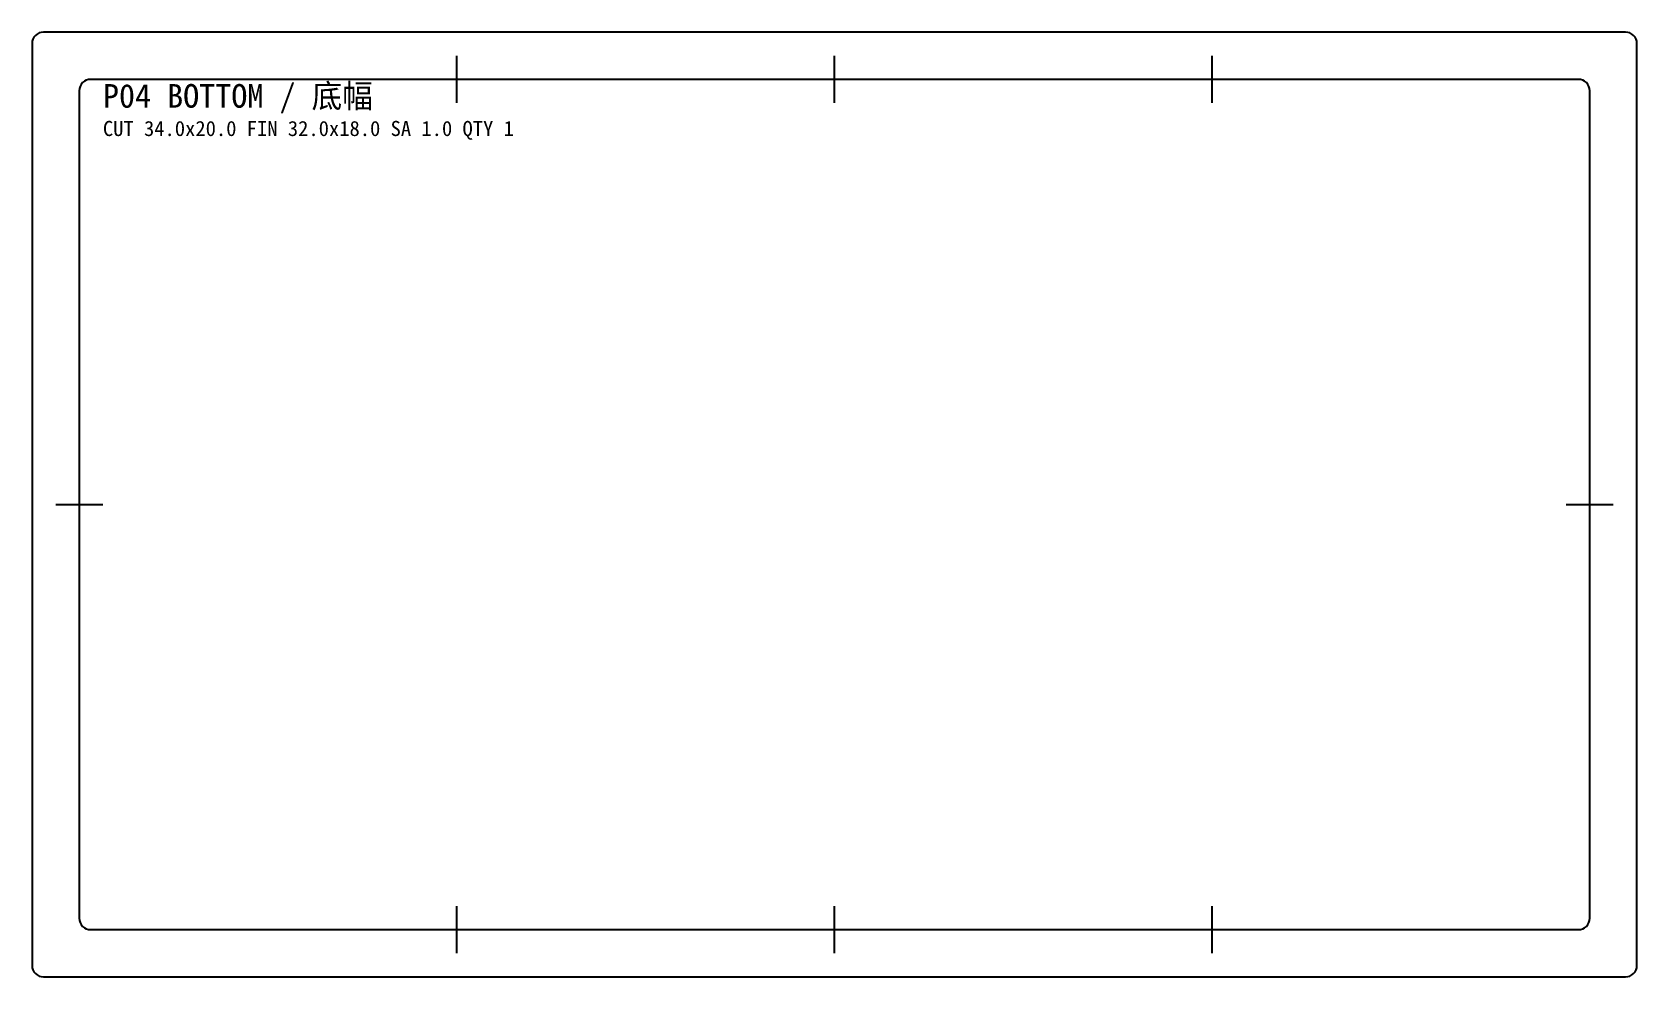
# Model space of a CAD drawing. Header units: millimetres. Extents: x 20 to 11279, y 290 to 7070.
# Drawn here: x 190 to 530, y 5190 to 5390 of the extents above; entities that cross this region are included whole.
import ezdxf

# ---------------------------------------------------------------- set-up
doc = ezdxf.new("R2010")
doc.units = ezdxf.units.MM
for name, color, linetype in [('CUT', 1, 'CONTINUOUS'), ('NOTCH', 3, 'CONTINUOUS'), ('STITCH', 5, 'CONTINUOUS'), ('TEXT', 7, 'CONTINUOUS')]:
    doc.layers.add(name, color=color, linetype=linetype)

msp = doc.modelspace()

# ---------------------------------------------------------------- linework, layer by layer
at = {"layer": 'CUT'}
msp.add_lwpolyline([(527.6, 5190), (528.07, 5190.05), (528.52, 5190.18), (528.93, 5190.4), (529.3, 5190.7), (529.6, 5191.07), (529.82, 5191.48), (529.95, 5191.93), (530, 5192.4), (530, 5387.6), (529.95, 5388.07), (529.82, 5388.52), (529.6, 5388.93), (529.3, 5389.3), (528.93, 5389.6), (528.52, 5389.82), (528.07, 5389.95), (527.6, 5390), (192.4, 5390), (191.93, 5389.95), (191.48, 5389.82), (191.07, 5389.6), (190.7, 5389.3), (190.4, 5388.93), (190.18, 5388.52), (190.05, 5388.07), (190, 5387.6), (190, 5192.4), (190.05, 5191.93), (190.18, 5191.48), (190.4, 5191.07), (190.7, 5190.7), (191.07, 5190.4), (191.48, 5190.18), (191.93, 5190.05), (192.4, 5190)], close=True, dxfattribs=at)
at = {"layer": 'NOTCH'}
for p, q in [((280, 5375), (280, 5385)), ((360, 5375), (360, 5385)), ((440, 5375), (440, 5385)), ((195, 5290), (205, 5290)), ((515, 5290), (525, 5290)), ((280, 5195), (280, 5205)), ((360, 5195), (360, 5205)), ((440, 5195), (440, 5205))]:
    msp.add_line(p, q, dxfattribs=at)
at = {"layer": 'STITCH'}
msp.add_lwpolyline([(517.6, 5200), (518.07, 5200.05), (518.52, 5200.18), (518.93, 5200.4), (519.3, 5200.7), (519.6, 5201.07), (519.82, 5201.48), (519.95, 5201.93), (520, 5202.4), (520, 5377.6), (519.95, 5378.07), (519.82, 5378.52), (519.6, 5378.93), (519.3, 5379.3), (518.93, 5379.6), (518.52, 5379.82), (518.07, 5379.95), (517.6, 5380), (202.4, 5380), (201.93, 5379.95), (201.48, 5379.82), (201.07, 5379.6), (200.7, 5379.3), (200.4, 5378.93), (200.18, 5378.52), (200.05, 5378.07), (200, 5377.6), (200, 5202.4), (200.05, 5201.93), (200.18, 5201.48), (200.4, 5201.07), (200.7, 5200.7), (201.07, 5200.4), (201.48, 5200.18), (201.93, 5200.05), (202.4, 5200)], close=True, dxfattribs=at)

# ---------------------------------------------------------------- texts
at = {"layer": 'TEXT'}
for s, height, p in [('P04 BOTTOM / 底幅', 5, (205, 5374)), ('CUT 34.0x20.0 FIN 32.0x18.0 SA 1.0 QTY 1', 3.2, (205, 5368))]:
    msp.add_text(s, height=height, dxfattribs=at).set_placement(p)

doc.saveas('drawing.dxf')
